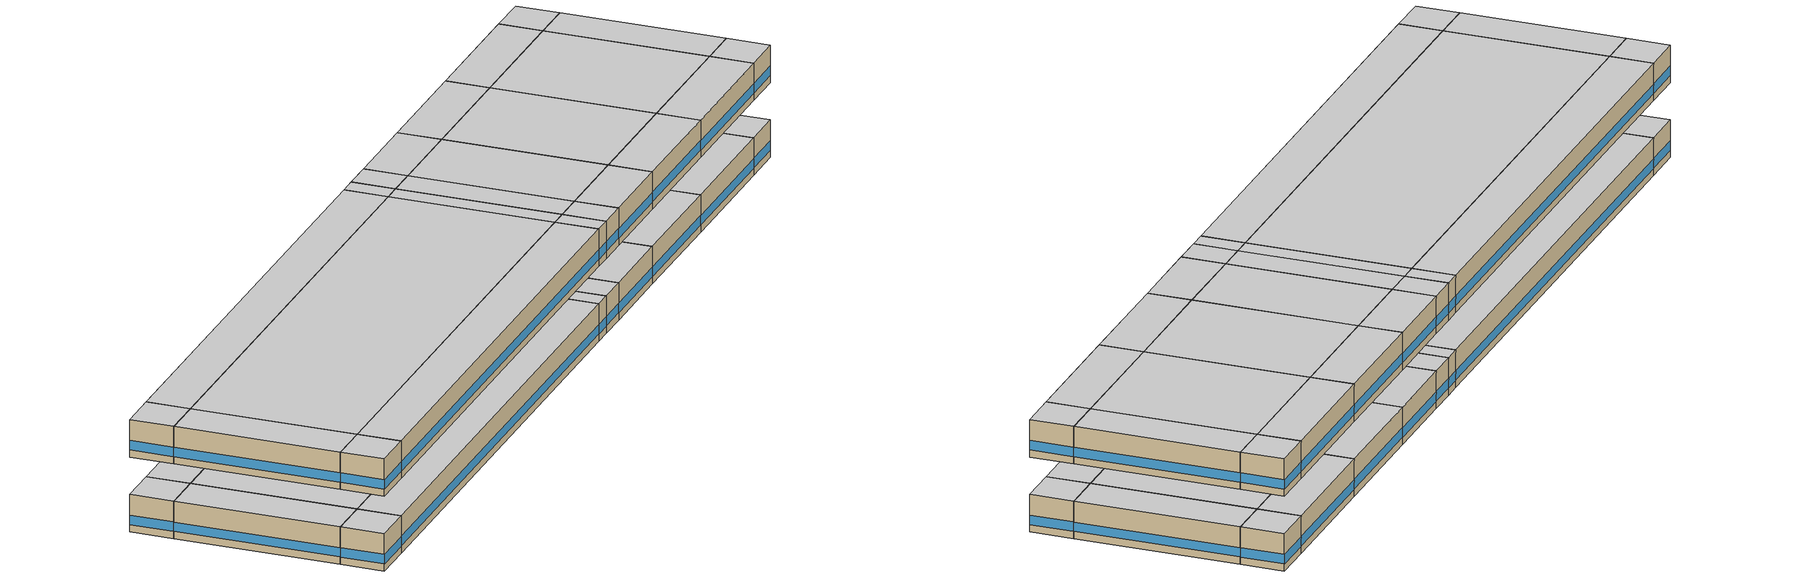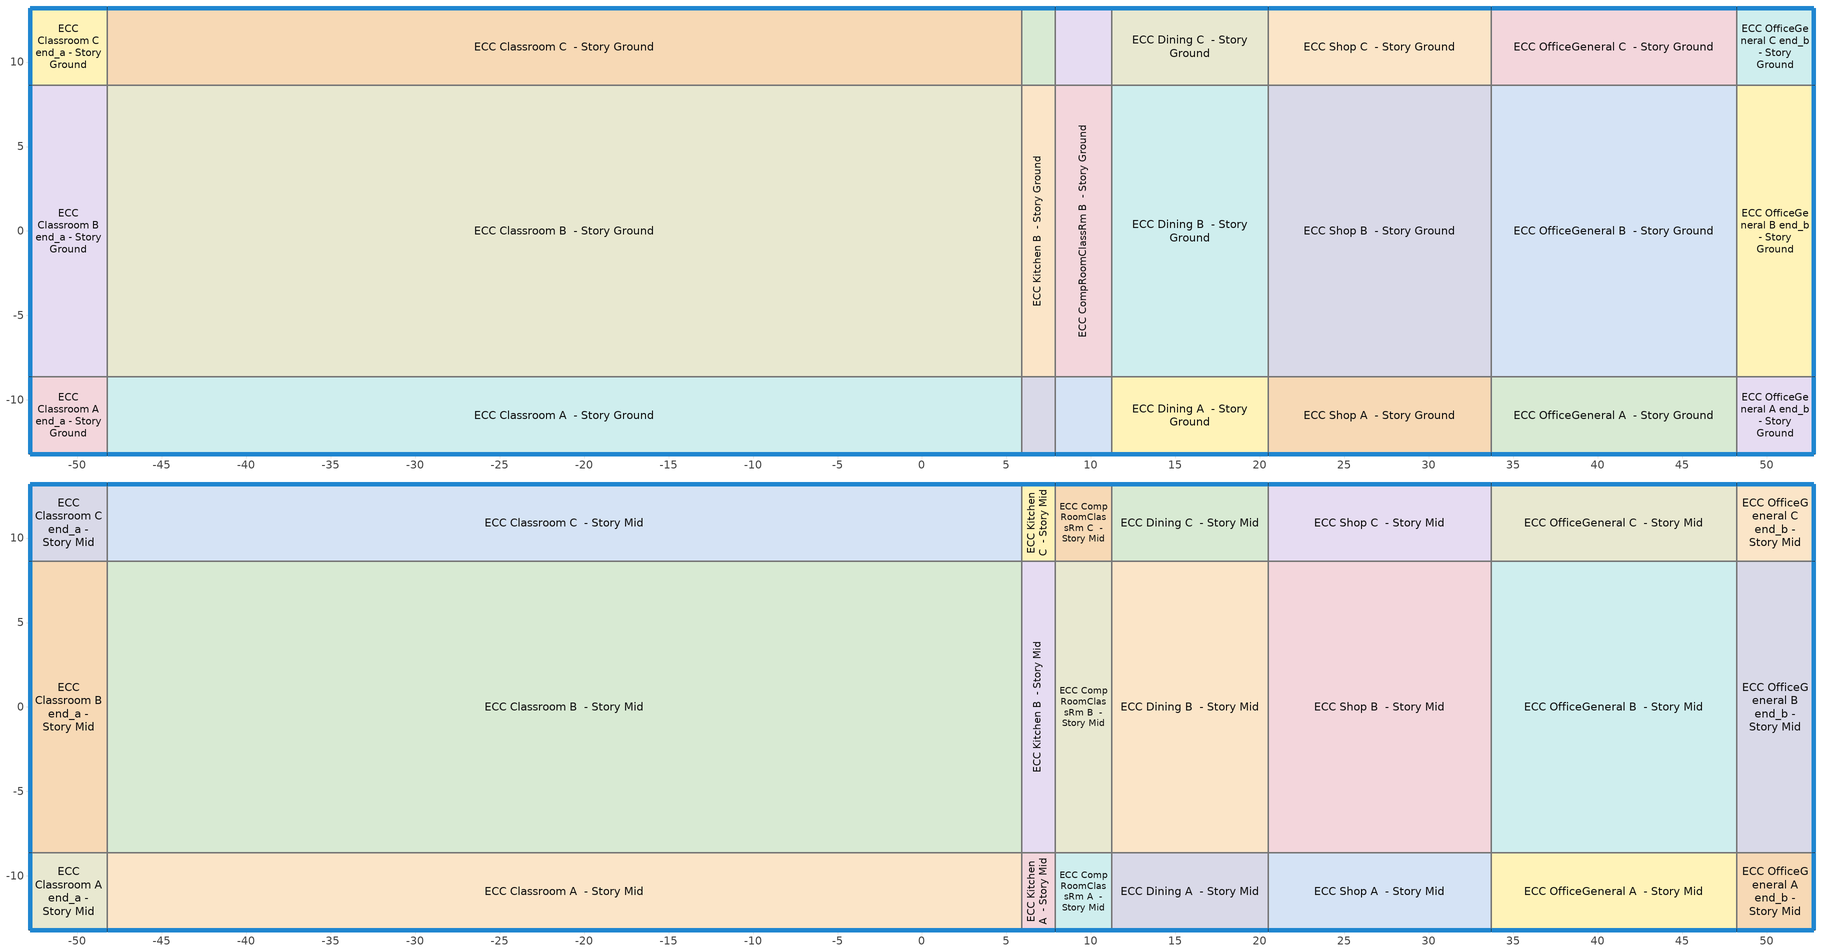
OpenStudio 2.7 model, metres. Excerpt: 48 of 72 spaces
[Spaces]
ECC Classroom A end_a - Story Ground
 floor ground: -52.81,-13.2 -52.81,-8.63 -48.23,-8.63 -48.23,-13.2 z0
 wall outside: -52.81,-8.63 -52.81,-13.2 -48.23,-13.2 z0:3.96
 wall to ECC Classroom B end_a - Story Ground: -48.23,-8.63 -52.81,-8.63 z0:3.96
 wall to ECC Classroom A  - Story Ground: -48.23,-13.2 -48.23,-8.63 z0:3.96
 window: -52.81,-8.66 -52.81,-13.18 / -52.78,-13.2 -48.26,-13.2 z0.76:1.76
 ceiling adiabatic: -48.23,-13.2 -48.23,-8.63 -52.81,-8.63 -52.81,-13.2 z3.96
ECC Classroom B end_a - Story Ground
 floor ground: -52.81,-8.63 -52.81,8.63 -48.23,8.63 -48.23,-8.63 z0
 wall outside: -52.81,8.63 -52.81,-8.63 z0:3.96
 wall to ECC Classroom C end_a - Story Ground: -48.23,8.63 -52.81,8.63 z0:3.96
 wall to ECC Classroom B  - Story Ground: -48.23,-8.63 -48.23,8.63 z0:3.96
 window: -52.81,8.6 -52.81,-8.6 z0.76:1.76
 ceiling adiabatic: -48.23,-8.63 -48.23,8.63 -52.81,8.63 -52.81,-8.63 z3.96
ECC Classroom C end_a - Story Ground
 floor ground: -52.81,8.63 -52.81,13.2 -48.23,13.2 -48.23,8.63 z0
 wall outside: -48.23,13.2 -52.81,13.2 -52.81,8.63 z0:3.96
 wall to ECC Classroom C  - Story Ground: -48.23,8.63 -48.23,13.2 z0:3.96
 window: -52.81,13.18 -52.81,8.66 / -48.26,13.2 -52.78,13.2 z0.76:1.76
 ceiling adiabatic: -48.23,8.63 -48.23,13.2 -52.81,13.2 -52.81,8.63 z3.96
ECC Classroom A  - Story Ground
 floor ground: -48.23,-13.2 -48.23,-8.63 5.89,-8.63 5.89,-13.2 z0
 wall outside: -48.23,-13.2 5.89,-13.2 z0:3.96
 wall to ECC Classroom B  - Story Ground: 5.89,-8.63 -48.23,-8.63 z0:3.96
 wall to ECC Kitchen A  - Story Ground: 5.89,-13.2 5.89,-8.63 z0:3.96
 window: -48.21,-13.2 5.87,-13.2 z0.76:1.75
 ceiling adiabatic: 5.89,-13.2 5.89,-8.63 -48.23,-8.63 -48.23,-13.2 z3.96
ECC Classroom B  - Story Ground
 floor ground: -48.23,-8.63 -48.23,8.63 5.89,8.63 5.89,-8.63 z0
 wall to ECC Classroom C  - Story Ground: 5.89,8.63 -48.23,8.63 z0:3.96
 wall to ECC Kitchen B  - Story Ground: 5.89,-8.63 5.89,8.63 z0:3.96
 ceiling adiabatic: 5.89,-8.63 5.89,8.63 -48.23,8.63 -48.23,-8.63 z3.96
ECC Classroom C  - Story Ground
 floor ground: -48.23,8.63 -48.23,13.2 5.89,13.2 5.89,8.63 z0
 wall outside: 5.89,13.2 -48.23,13.2 z0:3.96
 wall to ECC Kitchen C  - Story Ground: 5.89,8.63 5.89,13.2 z0:3.96
 window: 5.87,13.2 -48.21,13.2 z0.76:1.75
 ceiling adiabatic: 5.89,8.63 5.89,13.2 -48.23,13.2 -48.23,8.63 z3.96
ECC Kitchen A  - Story Ground
 floor ground: 5.89,-13.2 5.89,-8.63 7.88,-8.63 7.88,-13.2 z0
 wall outside: 5.89,-13.2 7.88,-13.2 z0:3.96
 wall to ECC Kitchen B  - Story Ground: 7.88,-8.63 5.89,-8.63 z0:3.96
 wall to ECC CompRoomClassRm A  - Story Ground: 7.88,-13.2 7.88,-8.63 z0:3.96
 window: 5.92,-13.2 7.85,-13.2 z0.76:1.78
 ceiling adiabatic: 7.88,-13.2 7.88,-8.63 5.89,-8.63 5.89,-13.2 z3.96
ECC Kitchen B  - Story Ground
 floor ground: 5.89,-8.63 5.89,8.63 7.88,8.63 7.88,-8.63 z0
 wall to ECC Kitchen C  - Story Ground: 7.88,8.63 5.89,8.63 z0:3.96
 wall to ECC CompRoomClassRm B  - Story Ground: 7.88,-8.63 7.88,8.63 z0:3.96
 ceiling adiabatic: 7.88,-8.63 7.88,8.63 5.89,8.63 5.89,-8.63 z3.96
ECC Kitchen C  - Story Ground
 floor ground: 5.89,8.63 5.89,13.2 7.88,13.2 7.88,8.63 z0
 wall outside: 7.88,13.2 5.89,13.2 z0:3.96
 wall to ECC CompRoomClassRm C  - Story Ground: 7.88,8.63 7.88,13.2 z0:3.96
 window: 7.85,13.2 5.92,13.2 z0.76:1.78
 ceiling adiabatic: 7.88,8.63 7.88,13.2 5.89,13.2 5.89,8.63 z3.96
ECC CompRoomClassRm A  - Story Ground
 floor ground: 7.88,-13.2 7.88,-8.63 11.25,-8.63 11.25,-13.2 z0
 wall outside: 7.88,-13.2 11.25,-13.2 z0:3.96
 wall to ECC CompRoomClassRm B  - Story Ground: 11.25,-8.63 7.88,-8.63 z0:3.96
 wall to ECC Dining A  - Story Ground: 11.25,-13.2 11.25,-8.63 z0:3.96
 window: 7.9,-13.2 11.22,-13.2 z0.76:1.77
 ceiling adiabatic: 11.25,-13.2 11.25,-8.63 7.88,-8.63 7.88,-13.2 z3.96
ECC CompRoomClassRm B  - Story Ground
 floor ground: 7.88,-8.63 7.88,8.63 11.25,8.63 11.25,-8.63 z0
 wall to ECC CompRoomClassRm C  - Story Ground: 11.25,8.63 7.88,8.63 z0:3.96
 wall to ECC Dining B  - Story Ground: 11.25,-8.63 11.25,8.63 z0:3.96
 ceiling adiabatic: 11.25,-8.63 11.25,8.63 7.88,8.63 7.88,-8.63 z3.96
ECC CompRoomClassRm C  - Story Ground
 floor ground: 7.88,8.63 7.88,13.2 11.25,13.2 11.25,8.63 z0
 wall outside: 11.25,13.2 7.88,13.2 z0:3.96
 wall to ECC Dining C  - Story Ground: 11.25,8.63 11.25,13.2 z0:3.96
 window: 11.22,13.2 7.9,13.2 z0.76:1.77
 ceiling adiabatic: 11.25,8.63 11.25,13.2 7.88,13.2 7.88,8.63 z3.96
ECC Dining A  - Story Ground
 floor ground: 11.25,-13.2 11.25,-8.63 20.5,-8.63 20.5,-13.2 z0
 wall outside: 11.25,-13.2 20.5,-13.2 z0:3.96
 wall to ECC Dining B  - Story Ground: 20.5,-8.63 11.25,-8.63 z0:3.96
 wall to ECC Shop A  - Story Ground: 20.5,-13.2 20.5,-8.63 z0:3.96
 window: 11.27,-13.2 20.47,-13.2 z0.76:1.76
 ceiling adiabatic: 20.5,-13.2 20.5,-8.63 11.25,-8.63 11.25,-13.2 z3.96
ECC Dining B  - Story Ground
 floor ground: 11.25,-8.63 11.25,8.63 20.5,8.63 20.5,-8.63 z0
 wall to ECC Dining C  - Story Ground: 20.5,8.63 11.25,8.63 z0:3.96
 wall to ECC Shop B  - Story Ground: 20.5,-8.63 20.5,8.63 z0:3.96
 ceiling adiabatic: 20.5,-8.63 20.5,8.63 11.25,8.63 11.25,-8.63 z3.96
ECC Dining C  - Story Ground
 floor ground: 11.25,8.63 11.25,13.2 20.5,13.2 20.5,8.63 z0
 wall outside: 20.5,13.2 11.25,13.2 z0:3.96
 wall to ECC Shop C  - Story Ground: 20.5,8.63 20.5,13.2 z0:3.96
 window: 20.47,13.2 11.27,13.2 z0.76:1.76
 ceiling adiabatic: 20.5,8.63 20.5,13.2 11.25,13.2 11.25,8.63 z3.96
ECC Shop A  - Story Ground
 floor ground: 20.5,-13.2 20.5,-8.63 33.69,-8.63 33.69,-13.2 z0
 wall outside: 20.5,-13.2 33.69,-13.2 z0:3.96
 wall to ECC Shop B  - Story Ground: 33.69,-8.63 20.5,-8.63 z0:3.96
 wall to ECC OfficeGeneral A  - Story Ground: 33.69,-13.2 33.69,-8.63 z0:3.96
 window: 20.52,-13.2 33.67,-13.2 z0.76:1.76
 ceiling adiabatic: 33.69,-13.2 33.69,-8.63 20.5,-8.63 20.5,-13.2 z3.96
ECC Shop B  - Story Ground
 floor ground: 20.5,-8.63 20.5,8.63 33.69,8.63 33.69,-8.63 z0
 wall to ECC Shop C  - Story Ground: 33.69,8.63 20.5,8.63 z0:3.96
 wall to ECC OfficeGeneral B  - Story Ground: 33.69,-8.63 33.69,8.63 z0:3.96
 ceiling adiabatic: 33.69,-8.63 33.69,8.63 20.5,8.63 20.5,-8.63 z3.96
ECC Shop C  - Story Ground
 floor ground: 20.5,8.63 20.5,13.2 33.69,13.2 33.69,8.63 z0
 wall outside: 33.69,13.2 20.5,13.2 z0:3.96
 wall to ECC OfficeGeneral C  - Story Ground: 33.69,8.63 33.69,13.2 z0:3.96
 window: 33.67,13.2 20.52,13.2 z0.76:1.76
 ceiling adiabatic: 33.69,8.63 33.69,13.2 20.5,13.2 20.5,8.63 z3.96
ECC OfficeGeneral A  - Story Ground
 floor ground: 33.69,-13.2 33.69,-8.63 48.23,-8.63 48.23,-13.2 z0
 wall outside: 33.69,-13.2 48.23,-13.2 z0:3.96
 wall to ECC OfficeGeneral B  - Story Ground: 48.23,-8.63 33.69,-8.63 z0:3.96
 wall to ECC OfficeGeneral A end_b - Story Ground: 48.23,-13.2 48.23,-8.63 z0:3.96
 window: 33.72,-13.2 48.21,-13.2 z0.76:1.76
 ceiling adiabatic: 48.23,-13.2 48.23,-8.63 33.69,-8.63 33.69,-13.2 z3.96
ECC OfficeGeneral B  - Story Ground
 floor ground: 33.69,-8.63 33.69,8.63 48.23,8.63 48.23,-8.63 z0
 wall to ECC OfficeGeneral C  - Story Ground: 48.23,8.63 33.69,8.63 z0:3.96
 wall to ECC OfficeGeneral B end_b - Story Ground: 48.23,-8.63 48.23,8.63 z0:3.96
 ceiling adiabatic: 48.23,-8.63 48.23,8.63 33.69,8.63 33.69,-8.63 z3.96
ECC OfficeGeneral C  - Story Ground
 floor ground: 33.69,8.63 33.69,13.2 48.23,13.2 48.23,8.63 z0
 wall outside: 48.23,13.2 33.69,13.2 z0:3.96
 wall to ECC OfficeGeneral C end_b - Story Ground: 48.23,8.63 48.23,13.2 z0:3.96
 window: 48.21,13.2 33.72,13.2 z0.76:1.76
 ceiling adiabatic: 48.23,8.63 48.23,13.2 33.69,13.2 33.69,8.63 z3.96
ECC OfficeGeneral A end_b - Story Ground
 floor ground: 48.23,-13.2 48.23,-8.63 52.81,-8.63 52.81,-13.2 z0
 wall outside: 48.23,-13.2 52.81,-13.2 52.81,-8.63 z0:3.96
 wall to ECC OfficeGeneral B end_b - Story Ground: 52.81,-8.63 48.23,-8.63 z0:3.96
 window: 52.81,-13.18 52.81,-8.66 / 48.26,-13.2 52.78,-13.2 z0.76:1.76
 ceiling adiabatic: 52.81,-13.2 52.81,-8.63 48.23,-8.63 48.23,-13.2 z3.96
ECC OfficeGeneral B end_b - Story Ground
 floor ground: 48.23,-8.63 48.23,8.63 52.81,8.63 52.81,-8.63 z0
 wall outside: 52.81,-8.63 52.81,8.63 z0:3.96
 wall to ECC OfficeGeneral C end_b - Story Ground: 52.81,8.63 48.23,8.63 z0:3.96
 window: 52.81,-8.6 52.81,8.6 z0.76:1.76
 ceiling adiabatic: 52.81,-8.63 52.81,8.63 48.23,8.63 48.23,-8.63 z3.96
ECC OfficeGeneral C end_b - Story Ground
 floor ground: 48.23,8.63 48.23,13.2 52.81,13.2 52.81,8.63 z0
 wall outside: 52.81,8.63 52.81,13.2 48.23,13.2 z0:3.96
 window: 52.78,13.2 48.26,13.2 / 52.81,8.66 52.81,13.18 z0.76:1.76
 ceiling adiabatic: 52.81,8.63 52.81,13.2 48.23,13.2 48.23,8.63 z3.96
ECC Classroom A end_a - Story Mid
 floor adiabatic: -52.81,-13.2 -52.81,-8.63 -48.23,-8.63 -48.23,-13.2 z7.92
 wall outside: -52.81,-8.63 -52.81,-13.2 -48.23,-13.2 z7.92:11.89
 wall to ECC Classroom B end_a - Story Mid: -48.23,-8.63 -52.81,-8.63 z7.92:11.89
 wall to ECC Classroom A  - Story Mid: -48.23,-13.2 -48.23,-8.63 z7.92:11.89
 window: -52.81,-8.66 -52.81,-13.18 / -52.78,-13.2 -48.26,-13.2 z8.69:9.69
 ceiling adiabatic: -48.23,-13.2 -48.23,-8.63 -52.81,-8.63 -52.81,-13.2 z11.89
ECC Classroom B end_a - Story Mid
 floor adiabatic: -52.81,-8.63 -52.81,8.63 -48.23,8.63 -48.23,-8.63 z7.92
 wall outside: -52.81,8.63 -52.81,-8.63 z7.92:11.89
 wall to ECC Classroom C end_a - Story Mid: -48.23,8.63 -52.81,8.63 z7.92:11.89
 wall to ECC Classroom B  - Story Mid: -48.23,-8.63 -48.23,8.63 z7.92:11.89
 window: -52.81,8.6 -52.81,-8.6 z8.69:9.68
 ceiling adiabatic: -48.23,-8.63 -48.23,8.63 -52.81,8.63 -52.81,-8.63 z11.89
ECC Classroom C end_a - Story Mid
 floor adiabatic: -52.81,8.63 -52.81,13.2 -48.23,13.2 -48.23,8.63 z7.92
 wall outside: -48.23,13.2 -52.81,13.2 -52.81,8.63 z7.92:11.89
 wall to ECC Classroom C  - Story Mid: -48.23,8.63 -48.23,13.2 z7.92:11.89
 window: -52.81,13.18 -52.81,8.66 / -48.26,13.2 -52.78,13.2 z8.69:9.69
 ceiling adiabatic: -48.23,8.63 -48.23,13.2 -52.81,13.2 -52.81,8.63 z11.89
ECC Classroom A  - Story Mid
 floor adiabatic: -48.23,-13.2 -48.23,-8.63 5.89,-8.63 5.89,-13.2 z7.92
 wall outside: -48.23,-13.2 5.89,-13.2 z7.92:11.89
 wall to ECC Classroom B  - Story Mid: 5.89,-8.63 -48.23,-8.63 z7.92:11.89
 wall to ECC Kitchen A  - Story Mid: 5.89,-13.2 5.89,-8.63 z7.92:11.89
 window: -48.21,-13.2 5.87,-13.2 z8.69:9.68
 ceiling adiabatic: 5.89,-13.2 5.89,-8.63 -48.23,-8.63 -48.23,-13.2 z11.89
ECC Classroom B  - Story Mid
 floor adiabatic: -48.23,-8.63 -48.23,8.63 5.89,8.63 5.89,-8.63 z7.92
 wall to ECC Classroom C  - Story Mid: 5.89,8.63 -48.23,8.63 z7.92:11.89
 wall to ECC Kitchen B  - Story Mid: 5.89,-8.63 5.89,8.63 z7.92:11.89
 ceiling adiabatic: 5.89,-8.63 5.89,8.63 -48.23,8.63 -48.23,-8.63 z11.89
ECC Classroom C  - Story Mid
 floor adiabatic: -48.23,8.63 -48.23,13.2 5.89,13.2 5.89,8.63 z7.92
 wall outside: 5.89,13.2 -48.23,13.2 z7.92:11.89
 wall to ECC Kitchen C  - Story Mid: 5.89,8.63 5.89,13.2 z7.92:11.89
 window: 5.87,13.2 -48.21,13.2 z8.69:9.68
 ceiling adiabatic: 5.89,8.63 5.89,13.2 -48.23,13.2 -48.23,8.63 z11.89
ECC Kitchen A  - Story Mid
 floor adiabatic: 5.89,-13.2 5.89,-8.63 7.88,-8.63 7.88,-13.2 z7.92
 wall outside: 5.89,-13.2 7.88,-13.2 z7.92:11.89
 wall to ECC Kitchen B  - Story Mid: 7.88,-8.63 5.89,-8.63 z7.92:11.89
 wall to ECC CompRoomClassRm A  - Story Mid: 7.88,-13.2 7.88,-8.63 z7.92:11.89
 window: 5.92,-13.2 7.85,-13.2 z8.69:9.7
 ceiling adiabatic: 7.88,-13.2 7.88,-8.63 5.89,-8.63 5.89,-13.2 z11.89
ECC Kitchen B  - Story Mid
 floor adiabatic: 5.89,-8.63 5.89,8.63 7.88,8.63 7.88,-8.63 z7.92
 wall to ECC Kitchen C  - Story Mid: 7.88,8.63 5.89,8.63 z7.92:11.89
 wall to ECC CompRoomClassRm B  - Story Mid: 7.88,-8.63 7.88,8.63 z7.92:11.89
 ceiling adiabatic: 7.88,-8.63 7.88,8.63 5.89,8.63 5.89,-8.63 z11.89
ECC Kitchen C  - Story Mid
 floor adiabatic: 5.89,8.63 5.89,13.2 7.88,13.2 7.88,8.63 z7.92
 wall outside: 7.88,13.2 5.89,13.2 z7.92:11.89
 wall to ECC CompRoomClassRm C  - Story Mid: 7.88,8.63 7.88,13.2 z7.92:11.89
 window: 7.85,13.2 5.92,13.2 z8.69:9.7
 ceiling adiabatic: 7.88,8.63 7.88,13.2 5.89,13.2 5.89,8.63 z11.89
ECC CompRoomClassRm A  - Story Mid
 floor adiabatic: 7.88,-13.2 7.88,-8.63 11.25,-8.63 11.25,-13.2 z7.92
 wall outside: 7.88,-13.2 11.25,-13.2 z7.92:11.89
 wall to ECC CompRoomClassRm B  - Story Mid: 11.25,-8.63 7.88,-8.63 z7.92:11.89
 wall to ECC Dining A  - Story Mid: 11.25,-13.2 11.25,-8.63 z7.92:11.89
 window: 7.9,-13.2 11.22,-13.2 z8.69:9.69
 ceiling adiabatic: 11.25,-13.2 11.25,-8.63 7.88,-8.63 7.88,-13.2 z11.89
ECC CompRoomClassRm B  - Story Mid
 floor adiabatic: 7.88,-8.63 7.88,8.63 11.25,8.63 11.25,-8.63 z7.92
 wall to ECC CompRoomClassRm C  - Story Mid: 11.25,8.63 7.88,8.63 z7.92:11.89
 wall to ECC Dining B  - Story Mid: 11.25,-8.63 11.25,8.63 z7.92:11.89
 ceiling adiabatic: 11.25,-8.63 11.25,8.63 7.88,8.63 7.88,-8.63 z11.89
ECC CompRoomClassRm C  - Story Mid
 floor adiabatic: 7.88,8.63 7.88,13.2 11.25,13.2 11.25,8.63 z7.92
 wall outside: 11.25,13.2 7.88,13.2 z7.92:11.89
 wall to ECC Dining C  - Story Mid: 11.25,8.63 11.25,13.2 z7.92:11.89
 window: 11.22,13.2 7.9,13.2 z8.69:9.69
 ceiling adiabatic: 11.25,8.63 11.25,13.2 7.88,13.2 7.88,8.63 z11.89
ECC Dining A  - Story Mid
 floor adiabatic: 11.25,-13.2 11.25,-8.63 20.5,-8.63 20.5,-13.2 z7.92
 wall outside: 11.25,-13.2 20.5,-13.2 z7.92:11.89
 wall to ECC Dining B  - Story Mid: 20.5,-8.63 11.25,-8.63 z7.92:11.89
 wall to ECC Shop A  - Story Mid: 20.5,-13.2 20.5,-8.63 z7.92:11.89
 window: 11.27,-13.2 20.47,-13.2 z8.69:9.68
 ceiling adiabatic: 20.5,-13.2 20.5,-8.63 11.25,-8.63 11.25,-13.2 z11.89
ECC Dining B  - Story Mid
 floor adiabatic: 11.25,-8.63 11.25,8.63 20.5,8.63 20.5,-8.63 z7.92
 wall to ECC Dining C  - Story Mid: 20.5,8.63 11.25,8.63 z7.92:11.89
 wall to ECC Shop B  - Story Mid: 20.5,-8.63 20.5,8.63 z7.92:11.89
 ceiling adiabatic: 20.5,-8.63 20.5,8.63 11.25,8.63 11.25,-8.63 z11.89
ECC Dining C  - Story Mid
 floor adiabatic: 11.25,8.63 11.25,13.2 20.5,13.2 20.5,8.63 z7.92
 wall outside: 20.5,13.2 11.25,13.2 z7.92:11.89
 wall to ECC Shop C  - Story Mid: 20.5,8.63 20.5,13.2 z7.92:11.89
 window: 20.47,13.2 11.27,13.2 z8.69:9.68
 ceiling adiabatic: 20.5,8.63 20.5,13.2 11.25,13.2 11.25,8.63 z11.89
ECC Shop A  - Story Mid
 floor adiabatic: 20.5,-13.2 20.5,-8.63 33.69,-8.63 33.69,-13.2 z7.92
 wall outside: 20.5,-13.2 33.69,-13.2 z7.92:11.89
 wall to ECC Shop B  - Story Mid: 33.69,-8.63 20.5,-8.63 z7.92:11.89
 wall to ECC OfficeGeneral A  - Story Mid: 33.69,-13.2 33.69,-8.63 z7.92:11.89
 window: 20.52,-13.2 33.67,-13.2 z8.69:9.68
 ceiling adiabatic: 33.69,-13.2 33.69,-8.63 20.5,-8.63 20.5,-13.2 z11.89
ECC Shop B  - Story Mid
 floor adiabatic: 20.5,-8.63 20.5,8.63 33.69,8.63 33.69,-8.63 z7.92
 wall to ECC Shop C  - Story Mid: 33.69,8.63 20.5,8.63 z7.92:11.89
 wall to ECC OfficeGeneral B  - Story Mid: 33.69,-8.63 33.69,8.63 z7.92:11.89
 ceiling adiabatic: 33.69,-8.63 33.69,8.63 20.5,8.63 20.5,-8.63 z11.89
ECC Shop C  - Story Mid
 floor adiabatic: 20.5,8.63 20.5,13.2 33.69,13.2 33.69,8.63 z7.92
 wall outside: 33.69,13.2 20.5,13.2 z7.92:11.89
 wall to ECC OfficeGeneral C  - Story Mid: 33.69,8.63 33.69,13.2 z7.92:11.89
 window: 33.67,13.2 20.52,13.2 z8.69:9.68
 ceiling adiabatic: 33.69,8.63 33.69,13.2 20.5,13.2 20.5,8.63 z11.89
ECC OfficeGeneral A  - Story Mid
 floor adiabatic: 33.69,-13.2 33.69,-8.63 48.23,-8.63 48.23,-13.2 z7.92
 wall outside: 33.69,-13.2 48.23,-13.2 z7.92:11.89
 wall to ECC OfficeGeneral B  - Story Mid: 48.23,-8.63 33.69,-8.63 z7.92:11.89
 wall to ECC OfficeGeneral A end_b - Story Mid: 48.23,-13.2 48.23,-8.63 z7.92:11.89
 window: 33.72,-13.2 48.21,-13.2 z8.69:9.68
 ceiling adiabatic: 48.23,-13.2 48.23,-8.63 33.69,-8.63 33.69,-13.2 z11.89
ECC OfficeGeneral B  - Story Mid
 floor adiabatic: 33.69,-8.63 33.69,8.63 48.23,8.63 48.23,-8.63 z7.92
 wall to ECC OfficeGeneral C  - Story Mid: 48.23,8.63 33.69,8.63 z7.92:11.89
 wall to ECC OfficeGeneral B end_b - Story Mid: 48.23,-8.63 48.23,8.63 z7.92:11.89
 ceiling adiabatic: 48.23,-8.63 48.23,8.63 33.69,8.63 33.69,-8.63 z11.89
ECC OfficeGeneral C  - Story Mid
 floor adiabatic: 33.69,8.63 33.69,13.2 48.23,13.2 48.23,8.63 z7.92
 wall outside: 48.23,13.2 33.69,13.2 z7.92:11.89
 wall to ECC OfficeGeneral C end_b - Story Mid: 48.23,8.63 48.23,13.2 z7.92:11.89
 window: 48.21,13.2 33.72,13.2 z8.69:9.68
 ceiling adiabatic: 48.23,8.63 48.23,13.2 33.69,13.2 33.69,8.63 z11.89
ECC OfficeGeneral A end_b - Story Mid
 floor adiabatic: 48.23,-13.2 48.23,-8.63 52.81,-8.63 52.81,-13.2 z7.92
 wall outside: 48.23,-13.2 52.81,-13.2 52.81,-8.63 z7.92:11.89
 wall to ECC OfficeGeneral B end_b - Story Mid: 52.81,-8.63 48.23,-8.63 z7.92:11.89
 window: 52.81,-13.18 52.81,-8.66 / 48.26,-13.2 52.78,-13.2 z8.69:9.69
 ceiling adiabatic: 52.81,-13.2 52.81,-8.63 48.23,-8.63 48.23,-13.2 z11.89
ECC OfficeGeneral B end_b - Story Mid
 floor adiabatic: 48.23,-8.63 48.23,8.63 52.81,8.63 52.81,-8.63 z7.92
 wall outside: 52.81,-8.63 52.81,8.63 z7.92:11.89
 wall to ECC OfficeGeneral C end_b - Story Mid: 52.81,8.63 48.23,8.63 z7.92:11.89
 window: 52.81,-8.6 52.81,8.6 z8.69:9.68
 ceiling adiabatic: 52.81,-8.63 52.81,8.63 48.23,8.63 48.23,-8.63 z11.89
ECC OfficeGeneral C end_b - Story Mid
 floor adiabatic: 48.23,8.63 48.23,13.2 52.81,13.2 52.81,8.63 z7.92
 wall outside: 52.81,8.63 52.81,13.2 48.23,13.2 z7.92:11.89
 window: 52.78,13.2 48.26,13.2 / 52.81,8.66 52.81,13.18 z8.69:9.69
 ceiling adiabatic: 52.81,8.63 52.81,13.2 48.23,13.2 48.23,8.63 z11.89
[Building]
DEER Pre-1975|ECC
[Site]
Site 1
[ClimateZones]
Climate Zone Institution Name 1=CEC; Climate Zone Document Name 1=California Climate Zone Descriptions; Climate Zone Document Year 1=1995; Climate Zone Value 1=6
[SizingPeriod:DesignDay] Barometric Pressure {Pa}=100977; Sky Clearness=0; Rain Indicator=0; Snow Indicator=0; Day of Month=21; Daylight Saving Time Indicator=0; Humidity Indicating Type=Wetbulb; Dry-Bulb Temperature Range Modifier Type=DefaultMultipliers
Name | Maximum Dry-Bulb Temperature {C} | Daily Dry-Bulb Temperature Range {deltaC} | Humidity Indicating Conditions at Maximum Dry-Bulb | Wind Speed {m/s} | Wind Direction {deg} | Month | Day Type | Solar Model Indicator | ASHRAE Taub | ASHRAE Taud
Houston Bush Intercontinental Ann Htg 99.6% Condns DB | -1.6 | 0 | -1.6 | 2.8 | 0 | 1 | WinterDesignDay | ASHRAEClearSky
Houston Bush Intercontinental Ann Clg .4% Condns DB=>MWB | 36 | 10.1 | 24.8 | 3.5 | 170 | 7 | SummerDesignDay | ASHRAETau | 0.499 | 1.97
[SpaceType] Standards Building Type=ECC
Name | Standards Space Type
ECC Classroom | Classroom
ECC CompRoomClassRm | CompRoomClassRm
ECC Shop | Shop
ECC Dining | Dining
ECC Kitchen | Kitchen
ECC OfficeGeneral | OfficeGeneral
[BuildingStory] Nominal Floor to Floor Height {m}=3.9624
Name | Nominal Z Coordinate {m}
Story Ground | 0
Story Mid | 7.9248
[Space]
Name | Space Type | Building Story | Thermal Zone
ECC Classroom A end_a - Story Ground | ECC Classroom | Story Ground | Zone ECC Classroom A end_a - Story Ground
ECC Classroom B end_a - Story Ground | ECC Classroom | Story Ground | Zone ECC Classroom B end_a - Story Ground
ECC Classroom C end_a - Story Ground | ECC Classroom | Story Ground | Zone ECC Classroom C end_a - Story Ground
ECC Classroom A  - Story Ground | ECC Classroom | Story Ground | Zone ECC Classroom A  - Story Ground
ECC Classroom B  - Story Ground | ECC Classroom | Story Ground | Zone ECC Classroom B  - Story Ground
ECC Classroom C  - Story Ground | ECC Classroom | Story Ground | Zone ECC Classroom C  - Story Ground
ECC Kitchen A  - Story Ground | ECC Kitchen | Story Ground | Zone ECC Kitchen A  - Story Ground
ECC Kitchen B  - Story Ground | ECC Kitchen | Story Ground | Zone ECC Kitchen B  - Story Ground
ECC Kitchen C  - Story Ground | ECC Kitchen | Story Ground | Zone ECC Kitchen C  - Story Ground
ECC CompRoomClassRm A  - Story Ground | ECC CompRoomClassRm | Story Ground | Zone ECC CompRoomClassRm A  - Story Ground
ECC CompRoomClassRm B  - Story Ground | ECC CompRoomClassRm | Story Ground | Zone ECC CompRoomClassRm B  - Story Ground
ECC CompRoomClassRm C  - Story Ground | ECC CompRoomClassRm | Story Ground | Zone ECC CompRoomClassRm C  - Story Ground
ECC Dining A  - Story Ground | ECC Dining | Story Ground | Zone ECC Dining A  - Story Ground
ECC Dining B  - Story Ground | ECC Dining | Story Ground | Zone ECC Dining B  - Story Ground
ECC Dining C  - Story Ground | ECC Dining | Story Ground | Zone ECC Dining C  - Story Ground
ECC Shop A  - Story Ground | ECC Shop | Story Ground | Zone ECC Shop A  - Story Ground
ECC Shop B  - Story Ground | ECC Shop | Story Ground | Zone ECC Shop B  - Story Ground
ECC Shop C  - Story Ground | ECC Shop | Story Ground | Zone ECC Shop C  - Story Ground
ECC OfficeGeneral A  - Story Ground | ECC OfficeGeneral | Story Ground | Zone ECC OfficeGeneral A  - Story Ground
ECC OfficeGeneral B  - Story Ground | ECC OfficeGeneral | Story Ground | Zone ECC OfficeGeneral B  - Story Ground
ECC OfficeGeneral C  - Story Ground | ECC OfficeGeneral | Story Ground | Zone ECC OfficeGeneral C  - Story Ground
ECC OfficeGeneral A end_b - Story Ground | ECC OfficeGeneral | Story Ground | Zone ECC OfficeGeneral A end_b - Story Ground
ECC OfficeGeneral B end_b - Story Ground | ECC OfficeGeneral | Story Ground | Zone ECC OfficeGeneral B end_b - Story Ground
ECC OfficeGeneral C end_b - Story Ground | ECC OfficeGeneral | Story Ground | Zone ECC OfficeGeneral C end_b - Story Ground
ECC Classroom A end_a - Story Mid | ECC Classroom | Story Mid | Zone ECC Classroom A end_a - Story Mid
ECC Classroom B end_a - Story Mid | ECC Classroom | Story Mid | Zone ECC Classroom B end_a - Story Mid
ECC Classroom C end_a - Story Mid | ECC Classroom | Story Mid | Zone ECC Classroom C end_a - Story Mid
ECC Classroom A  - Story Mid | ECC Classroom | Story Mid | Zone ECC Classroom A  - Story Mid
ECC Classroom B  - Story Mid | ECC Classroom | Story Mid | Zone ECC Classroom B  - Story Mid
ECC Classroom C  - Story Mid | ECC Classroom | Story Mid | Zone ECC Classroom C  - Story Mid
ECC Kitchen A  - Story Mid | ECC Kitchen | Story Mid | Zone ECC Kitchen A  - Story Mid
ECC Kitchen B  - Story Mid | ECC Kitchen | Story Mid | Zone ECC Kitchen B  - Story Mid
ECC Kitchen C  - Story Mid | ECC Kitchen | Story Mid | Zone ECC Kitchen C  - Story Mid
ECC CompRoomClassRm A  - Story Mid | ECC CompRoomClassRm | Story Mid | Zone ECC CompRoomClassRm A  - Story Mid
ECC CompRoomClassRm B  - Story Mid | ECC CompRoomClassRm | Story Mid | Zone ECC CompRoomClassRm B  - Story Mid
ECC CompRoomClassRm C  - Story Mid | ECC CompRoomClassRm | Story Mid | Zone ECC CompRoomClassRm C  - Story Mid
ECC Dining A  - Story Mid | ECC Dining | Story Mid | Zone ECC Dining A  - Story Mid
ECC Dining B  - Story Mid | ECC Dining | Story Mid | Zone ECC Dining B  - Story Mid
ECC Dining C  - Story Mid | ECC Dining | Story Mid | Zone ECC Dining C  - Story Mid
ECC Shop A  - Story Mid | ECC Shop | Story Mid | Zone ECC Shop A  - Story Mid
ECC Shop B  - Story Mid | ECC Shop | Story Mid | Zone ECC Shop B  - Story Mid
ECC Shop C  - Story Mid | ECC Shop | Story Mid | Zone ECC Shop C  - Story Mid
ECC OfficeGeneral A  - Story Mid | ECC OfficeGeneral | Story Mid | Zone ECC OfficeGeneral A  - Story Mid
ECC OfficeGeneral B  - Story Mid | ECC OfficeGeneral | Story Mid | Zone ECC OfficeGeneral B  - Story Mid
ECC OfficeGeneral C  - Story Mid | ECC OfficeGeneral | Story Mid | Zone ECC OfficeGeneral C  - Story Mid
ECC OfficeGeneral A end_b - Story Mid | ECC OfficeGeneral | Story Mid | Zone ECC OfficeGeneral A end_b - Story Mid
ECC OfficeGeneral B end_b - Story Mid | ECC OfficeGeneral | Story Mid | Zone ECC OfficeGeneral B end_b - Story Mid
ECC OfficeGeneral C end_b - Story Mid | ECC OfficeGeneral | Story Mid | Zone ECC OfficeGeneral C end_b - Story Mid
[ThermalZone] Use Ideal Air Loads=No
Name | Multiplier
Zone ECC Classroom A end_a - Story Ground; Zone ECC Classroom B end_a - Story Ground; Zone ECC Classroom C end_a - Story Ground; Zone ECC Classroom A  - Story Ground; Zone ECC Classroom B  - Story Ground; Zone ECC Classroom C  - Story Ground; Zone ECC Kitchen A  - Story Ground; Zone ECC Kitchen B  - Story Ground; Zone ECC Kitchen C  - Story Ground; Zone ECC CompRoomClassRm A  - Story Ground; Zone ECC CompRoomClassRm B  - Story Ground; Zone ECC CompRoomClassRm C  - Story Ground; Zone ECC Dining A  - Story Ground; Zone ECC Dining B  - Story Ground; Zone ECC Dining C  - Story Ground; Zone ECC Shop A  - Story Ground; Zone ECC Shop B  - Story Ground; Zone ECC Shop C  - Story Ground; Zone ECC OfficeGeneral A  - Story Ground; Zone ECC OfficeGeneral B  - Story Ground; Zone ECC OfficeGeneral C  - Story Ground; Zone ECC OfficeGeneral A end_b - Story Ground; Zone ECC OfficeGeneral B end_b - Story Ground; Zone ECC OfficeGeneral C end_b - Story Ground | 1
Zone ECC Classroom A end_a - Story Mid; Zone ECC Classroom B end_a - Story Mid; Zone ECC Classroom C end_a - Story Mid; Zone ECC Classroom A  - Story Mid; Zone ECC Classroom B  - Story Mid; Zone ECC Classroom C  - Story Mid; Zone ECC Kitchen A  - Story Mid; Zone ECC Kitchen B  - Story Mid; Zone ECC Kitchen C  - Story Mid; Zone ECC CompRoomClassRm A  - Story Mid; Zone ECC CompRoomClassRm B  - Story Mid; Zone ECC CompRoomClassRm C  - Story Mid; Zone ECC Dining A  - Story Mid; Zone ECC Dining B  - Story Mid; Zone ECC Dining C  - Story Mid; Zone ECC Shop A  - Story Mid; Zone ECC Shop B  - Story Mid; Zone ECC Shop C  - Story Mid; Zone ECC OfficeGeneral A  - Story Mid; Zone ECC OfficeGeneral B  - Story Mid; Zone ECC OfficeGeneral C  - Story Mid; Zone ECC OfficeGeneral A end_b - Story Mid; Zone ECC OfficeGeneral B end_b - Story Mid; Zone ECC OfficeGeneral C end_b - Story Mid | 3
[Sizing:Zone] Zone Cooling Design Supply Air Temperature Input Method=SupplyAirTemperature; Zone Cooling Design Supply Air Temperature {C}=14; Zone Cooling Design Supply Air Temperature Difference {deltaC}=11.11; Zone Heating Design Supply Air Temperature Input Method=SupplyAirTemperature; Zone Heating Design Supply Air Temperature {C}=40; Zone Heating Design Supply Air Temperature Difference {deltaC}=11.11; Zone Cooling Design Supply Air Humidity Ratio {kg-H2O/kg-air}=0.0085; Zone Heating Design Supply Air Humidity Ratio {kg-H2O/kg-air}=0.008; Cooling Design Air Flow Method=DesignDay; Heating Design Air Flow Method=DesignDay; Account for Dedicated Outdoor Air System=No; Dedicated Outdoor Air System Control Strategy=NeutralSupplyAir; Dedicated Outdoor Air Low Setpoint Temperature for Design {C}=autosize; Dedicated Outdoor Air High Setpoint Temperature for Design {C}=autosize
Zone ECC Classroom A end_a - Story Ground; Zone ECC Classroom B end_a - Story Ground; Zone ECC Classroom C end_a - Story Ground; Zone ECC Classroom A  - Story Ground; Zone ECC Classroom B  - Story Ground; Zone ECC Classroom C  - Story Ground; Zone ECC Kitchen A  - Story Ground; Zone ECC Kitchen B  - Story Ground; Zone ECC Kitchen C  - Story Ground; Zone ECC CompRoomClassRm A  - Story Ground; Zone ECC CompRoomClassRm B  - Story Ground; Zone ECC CompRoomClassRm C  - Story Ground; Zone ECC Dining A  - Story Ground; Zone ECC Dining B  - Story Ground; Zone ECC Dining C  - Story Ground; Zone ECC Shop A  - Story Ground; Zone ECC Shop B  - Story Ground; Zone ECC Shop C  - Story Ground; Zone ECC OfficeGeneral A  - Story Ground; Zone ECC OfficeGeneral B  - Story Ground; Zone ECC OfficeGeneral C  - Story Ground; Zone ECC OfficeGeneral A end_b - Story Ground; Zone ECC OfficeGeneral B end_b - Story Ground; Zone ECC OfficeGeneral C end_b - Story Ground; Zone ECC Classroom A end_a - Story Mid; Zone ECC Classroom B end_a - Story Mid; Zone ECC Classroom C end_a - Story Mid; Zone ECC Classroom A  - Story Mid; Zone ECC Classroom B  - Story Mid; Zone ECC Classroom C  - Story Mid; Zone ECC Kitchen A  - Story Mid; Zone ECC Kitchen B  - Story Mid; Zone ECC Kitchen C  - Story Mid; Zone ECC CompRoomClassRm A  - Story Mid; Zone ECC CompRoomClassRm B  - Story Mid; Zone ECC CompRoomClassRm C  - Story Mid; Zone ECC Dining A  - Story Mid; Zone ECC Dining B  - Story Mid; Zone ECC Dining C  - Story Mid; Zone ECC Shop A  - Story Mid; Zone ECC Shop B  - Story Mid; Zone ECC Shop C  - Story Mid; Zone ECC OfficeGeneral A  - Story Mid; Zone ECC OfficeGeneral B  - Story Mid; Zone ECC OfficeGeneral C  - Story Mid; Zone ECC OfficeGeneral A end_b - Story Mid; Zone ECC OfficeGeneral B end_b - Story Mid; Zone ECC OfficeGeneral C end_b - Story Mid; Zone ECC Classroom A end_a - Story Top; Zone ECC Classroom B end_a - Story Top; Zone ECC Classroom C end_a - Story Top; Zone ECC Classroom A  - Story Top; Zone ECC Classroom B  - Story Top; Zone ECC Classroom C  - Story Top; Zone ECC Kitchen A  - Story Top; Zone ECC Kitchen B  - Story Top; Zone ECC Kitchen C  - Story Top; Zone ECC CompRoomClassRm A  - Story Top; Zone ECC CompRoomClassRm B  - Story Top; Zone ECC CompRoomClassRm C  - Story Top; Zone ECC Dining A  - Story Top; Zone ECC Dining B  - Story Top; Zone ECC Dining C  - Story Top; Zone ECC Shop A  - Story Top; Zone ECC Shop B  - Story Top; Zone ECC Shop C  - Story Top; Zone ECC OfficeGeneral A  - Story Top; Zone ECC OfficeGeneral B  - Story Top; Zone ECC OfficeGeneral C  - Story Top; Zone ECC OfficeGeneral A end_b - Story Top; Zone ECC OfficeGeneral B end_b - Story Top; Zone ECC OfficeGeneral C end_b - Story Top
